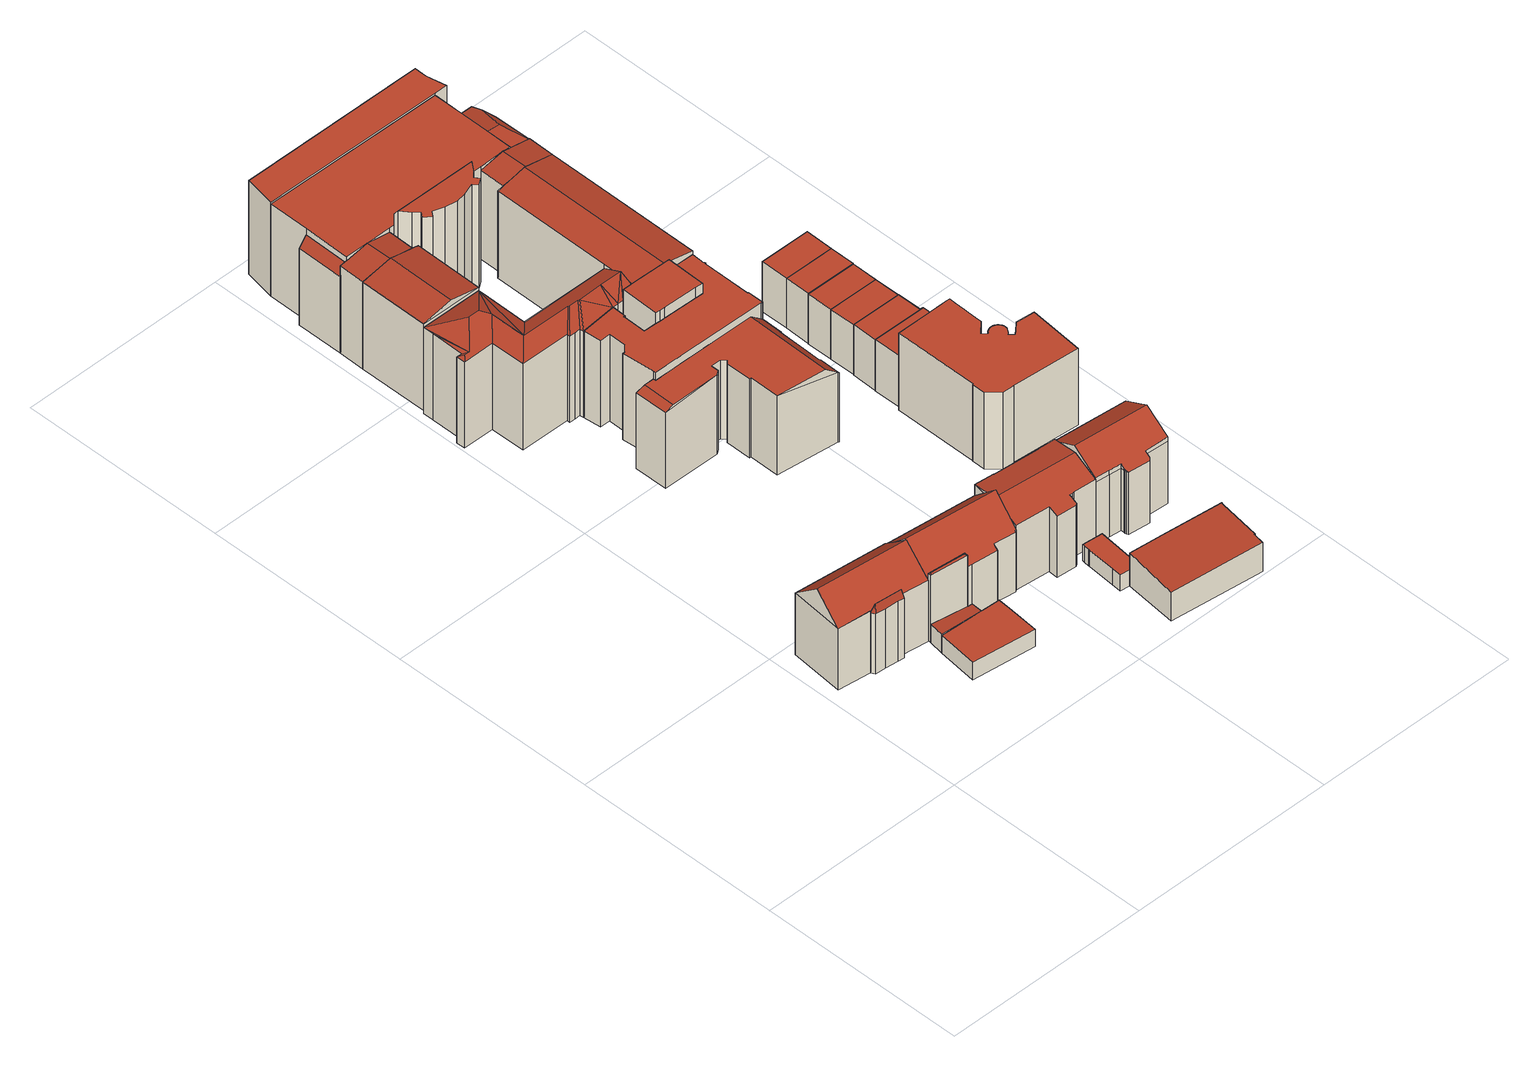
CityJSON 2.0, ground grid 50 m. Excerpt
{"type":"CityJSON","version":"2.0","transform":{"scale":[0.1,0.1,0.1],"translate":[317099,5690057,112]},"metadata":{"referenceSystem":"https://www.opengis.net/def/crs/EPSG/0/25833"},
"CityObjects":{
"building1":{"type":"Building","attributes":{"Gemeindeschluessel":14713000,"Geometrietyp2DReferenz":"3000","function":"31001_9998","roofType":"9999"},"children":["building1-1","building1-2"]},
"building1-1":{"type":"BuildingPart","attributes":{"Dachtyp_tdc":"tdcFreeFormRoof","Dachneigung":41.04,"QualitaetDacherkennung":54,"Geometrietyp2DReferenz":"3000","roofType":"5000","measuredHeight":21.7},"parents":["building1"],"geometry":[{"type":"MultiSurface","lod":"2","boundaries":[[[0,1,2,3]],[[1,4,2]],[[5,6,7]],[[5,8,9,6]],[[8,10,11,9]],[[10,12,13,11]],[[12,0,3,13]],[[8,14,5,1,0,15,16]],[[15,12,10,16]],[[5,14,8]],[[8,16,10]],[[12,15,0]],[[3,2,6,9,11,13]],[[7,4,1,5]],[[7,6,2,4]]],"semantics":{"surfaces":[{"type":"WallSurface"},{"type":"RoofSurface"},{"type":"GroundSurface"},{"type":"ClosureSurface"}],"values":[0,0,0,0,0,0,0,1,1,0,0,0,2,0,3]}}]},
"building1-2":{"type":"BuildingPart","attributes":{"Dachtyp_tdc":"tdcFreeFormRoof","Dachneigung":78.44,"QualitaetDacherkennung":19,"Geometrietyp2DReferenz":"3000","roofType":"5000","measuredHeight":17.78},"parents":["building1"],"geometry":[{"type":"MultiSurface","lod":"2","boundaries":[[[17,18,19,20]],[[18,21,22,19]],[[21,7,6,22]],[[4,23,24,2]],[[23,17,20,24]],[[7,21,25]],[[21,18,17,23,26,25]],[[23,4,26]],[[4,7,25,26]],[[20,19,22,6,2,24]],[[2,6,7,4]]],"semantics":{"surfaces":[{"type":"WallSurface"},{"type":"RoofSurface"},{"type":"GroundSurface"},{"type":"ClosureSurface"}],"values":[0,0,0,0,0,1,1,1,1,2,3]}}]},
"building2":{"type":"Building","attributes":{"Gemeindeschluessel":14713000,"Geometrietyp2DReferenz":"3000","function":"31001_9998","roofType":"9999"},"children":["building2-1","building2-2","building2-3"]},
"building2-1":{"type":"BuildingPart","attributes":{"Dachtyp_tdc":"tdcPolyFlatRoof","Dachneigung":3.3,"QualitaetDacherkennung":28,"Geometrietyp2DReferenz":"3000","roofType":"2100","measuredHeight":4.75},"parents":["building2"],"geometry":[{"type":"MultiSurface","lod":"2","boundaries":[[[27,28,29,30,31]],[[32,33,29,28,34]],[[35,36,31,30]],[[36,37,27,31]],[[36,35,33,32,38,37]],[[34,38,32]],[[28,27,37,38,34]],[[35,30,29,33]]],"semantics":{"surfaces":[{"type":"GroundSurface"},{"type":"WallSurface"},{"type":"RoofSurface"},{"type":"ClosureSurface"}],"values":[0,1,1,1,2,1,3,3]}}]},
"building2-2":{"type":"BuildingPart","attributes":{"Dachtyp_tdc":"tdcPolyFlatRoof","Dachneigung":0,"QualitaetDacherkennung":51,"Geometrietyp2DReferenz":"3000","roofType":"1000","measuredHeight":4.46},"parents":["building2"],"geometry":[{"type":"MultiSurface","lod":"2","boundaries":[[[39,34,28,40]],[[41,42,43,27,37]],[[42,44,45,43]],[[44,46,47,45]],[[46,39,40,47]],[[46,44,42,41,38,34,39]],[[40,28,27,43,45,47]],[[37,38,41]],[[27,28,34,38,37]]],"semantics":{"surfaces":[{"type":"WallSurface"},{"type":"RoofSurface"},{"type":"GroundSurface"},{"type":"ClosureSurface"}],"values":[0,0,0,0,0,1,2,0,3]}}]},
"building2-3":{"type":"BuildingPart","attributes":{"Dachtyp_tdc":"tdcFreeFormRoof","Dachneigung":22.81,"QualitaetDacherkennung":10,"Geometrietyp2DReferenz":"3000","roofType":"5000","measuredHeight":17.7},"parents":["building2"],"geometry":[{"type":"MultiSurface","lod":"2","boundaries":[[[48,49,50,29,33]],[[49,51,52,50]],[[51,53,35,30,52]],[[54,53,51]],[[55,54,51,49]],[[55,49,48]],[[54,55,48,53]],[[29,50,52,30]],[[33,35,53,48]],[[33,29,30,35]]],"semantics":{"surfaces":[{"type":"WallSurface"},{"type":"RoofSurface"},{"type":"GroundSurface"},{"type":"ClosureSurface"}],"values":[0,0,0,1,1,1,1,2,0,3]}}]},
"building3":{"type":"Building","attributes":{"Dachtyp_tdc":"tdcFreeFormRoof","Gemeindeschluessel":14713000,"Dachneigung":42.49,"QualitaetDacherkennung":50,"Geometrietyp2DReferenz":"3000","function":"31001_9998","roofType":"5000","measuredHeight":21.64},"geometry":[{"type":"MultiSurface","lod":"2","boundaries":[[[56,57,58,59]],[[57,60,61,58]],[[60,62,63,61]],[[62,64,65,63]],[[64,66,67,65]],[[66,68,69,67]],[[68,70,71,69]],[[70,72,73,71]],[[72,74,75,73]],[[74,76,77,75]],[[76,56,59,77]],[[78,56,76,79]],[[68,66,64,62,60,57,78,79,74,72,70]],[[57,56,78]],[[76,74,79]],[[59,58,61,63,65,67,69,71,73,75,77]]],"semantics":{"surfaces":[{"type":"WallSurface"},{"type":"RoofSurface"},{"type":"GroundSurface"}],"values":[0,0,0,0,0,0,0,0,0,0,0,1,1,0,0,2]}}]},
"building4":{"type":"Building","attributes":{"Dachtyp_tdc":"tdcFreeFormRoof","Gemeindeschluessel":14713000,"Dachneigung":25.26,"QualitaetDacherkennung":16,"Geometrietyp2DReferenz":"3000","function":"31001_9998","roofType":"5000","measuredHeight":25.28},"geometry":[{"type":"MultiSurface","lod":"2","boundaries":[[[80,81,82,83]],[[81,84,85,82]],[[84,86,87,85]],[[86,88,89,87]],[[88,90,91,89]],[[90,92,93,91]],[[92,94,95,93]],[[94,96,97,95]],[[96,98,99,97]],[[98,100,101,99]],[[100,102,103,101]],[[102,104,105,103]],[[104,106,107,105]],[[106,108,109,107]],[[108,110,111,109]],[[110,112,113,111]],[[112,114,115,113]],[[114,116,117,115]],[[116,118,119,117]],[[118,80,83,119]],[[120,121,118,116]],[[116,122,120]],[[114,122,116]],[[122,114,112]],[[123,122,112,110]],[[123,110,108]],[[124,121,120,122,123,108,106]],[[125,124,106,104]],[[126,127,125,104,102]],[[128,126,102,100]],[[98,96,129,128,100]],[[130,129,96,94]],[[131,92,90]],[[130,92,131]],[[92,130,94]],[[132,88,86]],[[132,90,88]],[[90,132,131]],[[132,86,84]],[[127,126,128,129,130,131,132,84,81]],[[118,81,80]],[[118,127,81]],[[118,124,127]],[[124,118,121]],[[127,124,125]],[[83,82,85,87,89,91,93,95,97,99,101,103,105,107,109,111,113,115,117,119]]],"semantics":{"surfaces":[{"type":"WallSurface"},{"type":"RoofSurface"},{"type":"GroundSurface"}],"values":[0,0,0,0,0,0,0,0,0,0,0,0,0,0,0,0,0,0,0,0,1,1,1,1,1,1,1,1,1,1,1,1,1,1,1,1,1,1,0,1,1,1,1,1,1,2]}}]},
"building5":{"type":"Building","attributes":{"Dachtyp_tdc":"tdcFreeFormRoof","Gemeindeschluessel":14713000,"Dachneigung":0.794,"QualitaetDacherkennung":49,"Geometrietyp2DReferenz":"3000","function":"31001_9998","roofType":"5000","measuredHeight":20.73},"geometry":[{"type":"MultiSurface","lod":"2","boundaries":[[[133,134,135,136]],[[134,137,138,135]],[[137,139,140,138]],[[139,141,142,140]],[[141,143,144,142]],[[143,145,146,144]],[[145,147,148,146]],[[147,149,150,148]],[[149,151,152,150]],[[151,153,154,152]],[[153,155,156,154]],[[155,157,158,156]],[[157,159,160,158]],[[159,161,162,160]],[[161,163,164,162]],[[163,165,166,164]],[[165,167,168,166]],[[167,169,170,168]],[[169,171,172,170]],[[171,173,174,172]],[[173,133,136,174]],[[139,137,134,133,173,175,176,145,143,141]],[[177,178,167,165]],[[159,157,155,153,151,149,147,176,175,171,169,178,177,163,161]],[[147,145,176]],[[165,163,177]],[[169,167,178]],[[173,171,175]],[[136,135,138,140,142,144,146,148,150,152,154,156,158,160,162,164,166,168,170,172,174]]],"semantics":{"surfaces":[{"type":"WallSurface"},{"type":"RoofSurface"},{"type":"GroundSurface"}],"values":[0,0,0,0,0,0,0,0,0,0,0,0,0,0,0,0,0,0,0,0,0,1,1,1,0,0,0,0,2]}}]},
"building6":{"type":"Building","attributes":{"Dachtyp_tdc":"tdcFreeFormRoof","Gemeindeschluessel":14713000,"Dachneigung":22.08,"QualitaetDacherkennung":21,"Geometrietyp2DReferenz":"3000","function":"31001_9998","roofType":"5000","measuredHeight":19.45},"geometry":[{"type":"MultiSurface","lod":"2","boundaries":[[[179,180,181,182]],[[180,183,184,181]],[[183,185,186,184]],[[185,187,188,186]],[[187,189,190,188]],[[189,191,192,190]],[[191,193,194,192]],[[193,195,196,194]],[[195,197,198,196]],[[197,199,200,198]],[[199,201,202,200]],[[201,203,204,202]],[[203,205,206,204]],[[205,207,208,206]],[[207,209,210,208]],[[209,211,212,210]],[[211,179,182,212]],[[201,199,197,195,193,191,189,187,213,214,207,205,203]],[[213,185,183,180,179,211,209,214]],[[187,185,213]],[[209,207,214]],[[182,181,184,186,188,190,192,194,196,198,200,202,204,206,208,210,212]]],"semantics":{"surfaces":[{"type":"WallSurface"},{"type":"RoofSurface"},{"type":"GroundSurface"}],"values":[0,0,0,0,0,0,0,0,0,0,0,0,0,0,0,0,0,1,1,0,0,2]}}]},
"building7":{"type":"Building","attributes":{"Gemeindeschluessel":14713000,"Dachneigung":90,"Dachorientierung":0,"MittlereTraufHoehe":116.61,"QualitaetDacherkennung":93,"ObjektHoehe":4.16,"BodenHoehe":112.44,"Geometrietyp2DReferenz":"3000","AbsoluteHoehe":116.61,"Dachflaeche":53.37,"function":"31001_9998","roofType":"1000","measuredHeight":4.16,"storeysAboveGround":1},"geometry":[{"type":"MultiSurface","lod":"2","boundaries":[[[215,216,217,218]],[[216,219,220,217]],[[219,221,222,220]],[[221,223,224,222]],[[223,225,226,224]],[[225,227,228,226]],[[227,229,230,228]],[[229,231,232,230]],[[231,233,234,232]],[[233,215,218,234]],[[233,231,229,227,225,223,221,219,216,215]],[[218,217,220,222,224,226,228,230,232,234]]],"semantics":{"surfaces":[{"type":"WallSurface"},{"type":"RoofSurface"},{"type":"GroundSurface"}],"values":[0,0,0,0,0,0,0,0,0,0,1,2]}}]},
"building8":{"type":"Building","attributes":{"Dachtyp_tdc":"tdcPolyFlatRoof","Gemeindeschluessel":14713000,"Dachneigung":0,"QualitaetDacherkennung":12,"Geometrietyp2DReferenz":"3000","function":"31001_9998","roofType":"1000","measuredHeight":22.46},"geometry":[{"type":"MultiSurface","lod":"2","boundaries":[[[235,236,237,170]],[[236,238,239,237]],[[238,240,241,239]],[[240,242,243,241]],[[242,244,245,243]],[[244,246,95,245]],[[246,247,93,95]],[[247,248,249,93]],[[248,250,251,249]],[[250,252,253,251]],[[252,254,255,253]],[[254,256,257,255]],[[256,258,259,257]],[[258,260,261,259]],[[260,262,263,261]],[[260,258,256,254,252,250,248,247,246,244,242,240,238,236,235,264,265,266,267,268,269,270,271,272,273,274,262]],[[263,275,276,277,278,279,280,281,282,136,174,172,170,237,239,241,243,245,95,93,249,251,253,255,257,259,261]],[[262,274,275,263]],[[274,273,276,275]],[[273,272,277,276]],[[272,271,278,277]],[[271,270,279,278]],[[270,269,280,279]],[[269,268,281,280]],[[268,267,282,281]],[[267,266,136,282]],[[266,265,174,136]],[[265,264,172,174]],[[264,235,170,172]]],"semantics":{"surfaces":[{"type":"WallSurface"},{"type":"RoofSurface"},{"type":"GroundSurface"}],"values":[0,0,0,0,0,0,0,0,0,0,0,0,0,0,0,1,2,0,0,0,0,0,0,0,0,0,0,0,0]}}]},
"building9":{"type":"Building","attributes":{"name":"Leipziger Stadtbibliothek","Gemeindeschluessel":14713000,"Geometrietyp2DReferenz":"3000","function":"31001_9998","roofType":"9999"},"children":["building9-1","building9-2","building9-3","building9-4","building9-5","building9-6","building9-7","building9-8","building9-9"]},
"building9-1":{"type":"BuildingPart","attributes":{"Dachtyp_tdc":"tdcGableRoof","Dachneigung":11.04,"QualitaetDacherkennung":72,"Geometrietyp2DReferenz":"3000","roofType":"3100","measuredHeight":24.23},"parents":["building9"],"geometry":[{"type":"MultiSurface","lod":"2","boundaries":[[[283,284,285,286]],[[287,288,289,290]],[[288,291,292,289]],[[291,293,294,292]],[[293,295,296,294]],[[295,297,298,296]],[[297,283,286,298]],[[293,291,288,287,299,300]],[[300,301,302,284,283,297,295,293]],[[286,285,303,290,289,292,294,296,298]],[[304,301,300]],[[303,285,284,302,305]],[[305,302,301,304]],[[299,304,300]],[[303,305,287,290]],[[287,305,304,299]]],"semantics":{"surfaces":[{"type":"WallSurface"},{"type":"RoofSurface"},{"type":"GroundSurface"},{"type":"ClosureSurface"}],"values":[0,0,0,0,0,0,0,1,1,2,0,3,3,0,3,3]}}]},
"building9-2":{"type":"BuildingPart","attributes":{"Dachtyp_tdc":"tdcGableRoof","Dachneigung":11.83,"QualitaetDacherkennung":68,"Geometrietyp2DReferenz":"3000","roofType":"3100","measuredHeight":24.14},"parents":["building9"],"geometry":[{"type":"MultiSurface","lod":"2","boundaries":[[[306,307,308,309]],[[307,310,311,308]],[[312,313,314,315]],[[313,306,309,314]],[[313,316,317,318,319,320,306]],[[321,320,319,322,323,324]],[[307,321,324,310]],[[306,320,321,307]],[[312,316,313]],[[309,308,311,315,314]],[[315,311,310,312]],[[319,318,325,322]],[[310,324,323,317,316,312]],[[325,318,317,323,322]]],"semantics":{"surfaces":[{"type":"WallSurface"},{"type":"RoofSurface"},{"type":"GroundSurface"},{"type":"ClosureSurface"}],"values":[0,0,0,0,1,1,0,0,0,2,3,0,3,3]}}]},
"building9-3":{"type":"BuildingPart","attributes":{"Dachtyp_tdc":"tdcPolyFlatRoof","Dachneigung":0,"QualitaetDacherkennung":50,"Geometrietyp2DReferenz":"3000","roofType":"1000","measuredHeight":24.47},"parents":["building9"],"geometry":[{"type":"MultiSurface","lod":"2","boundaries":[[[326,327,328,329,330]],[[327,331,332,328]],[[331,333,334,332]],[[333,335,336,334]],[[335,337,338,336]],[[337,339,338]],[[335,333,331,327,326,337]],[[329,328,332,334,336,338]],[[330,339,337,326]],[[330,329,338,339]]],"semantics":{"surfaces":[{"type":"WallSurface"},{"type":"RoofSurface"},{"type":"GroundSurface"},{"type":"ClosureSurface"}],"values":[0,0,0,0,0,0,1,2,0,3]}}]},
"building9-4":{"type":"BuildingPart","attributes":{"Dachtyp_tdc":"tdcPolyFlatRoof","Dachneigung":0,"QualitaetDacherkennung":50,"Geometrietyp2DReferenz":"3000","roofType":"1000","measuredHeight":26.92},"parents":["building9"],"geometry":[{"type":"MultiSurface","lod":"2","boundaries":[[[340,341,342,343,344,345,346,347,348,349,350,351,352,353,354,340,355]],[[356,357,358,359,360,361,362,363,364,365,366,367,368,369,370,371,370]],[[354,353,357,356,372]],[[353,352,358,357]],[[352,351,359,358]],[[351,350,360,359]],[[350,349,361,360]],[[349,348,362,361]],[[348,347,363,362]],[[347,346,364,363]],[[346,345,365,364]],[[345,344,366,365]],[[344,343,367,366]],[[343,342,368,367]],[[342,341,369,368]],[[341,340,370,369]],[[340,355,371,370]],[[355,373,371]],[[372,374,340,354]],[[370,371,373,374]],[[374,373,355,340]],[[370,374,372,356]]],"semantics":{"surfaces":[{"type":"RoofSurface"},{"type":"GroundSurface"},{"type":"WallSurface"},{"type":"ClosureSurface"}],"values":[0,1,2,2,2,2,2,2,2,2,2,2,2,2,2,2,2,2,2,3,3,3]}}]},
"building9-5":{"type":"BuildingPart","attributes":{"Dachtyp_tdc":"tdcPolyFlatRoof","Dachneigung":0,"QualitaetDacherkennung":10,"Geometrietyp2DReferenz":"3000","roofType":"1000","measuredHeight":24.05},"parents":["building9"],"geometry":[{"type":"MultiSurface","lod":"2","boundaries":[[[375,330,329,376,377]],[[339,378,379,380,338]],[[381,372,356,382,383]],[[373,384,385,386,371]],[[384,373,374,372,381,387,388,389,378,339,330,375,390,391,392]],[[393,376,329,338,380,394,382,356,370,371,386]],[[377,395,396,397,390,375]],[[377,376,393,395]],[[338,329,330,339]],[[398,399,379,378,389,400,401]],[[398,379,399]],[[394,380,379,398]],[[383,387,381]],[[388,400,389]],[[382,394,398,401,383]],[[383,401,400,388,387]],[[371,370,374,373]],[[370,356,372,374]],[[397,391,390]],[[392,385,384]],[[393,386,385,396,395]],[[396,385,392,391,397]]],"semantics":{"surfaces":[{"type":"WallSurface"},{"type":"RoofSurface"},{"type":"GroundSurface"},{"type":"ClosureSurface"}],"values":[0,0,0,0,1,2,0,3,3,0,3,3,0,0,3,3,3,3,0,0,3,3]}}]},
"building9-6":{"type":"BuildingPart","attributes":{"Dachtyp_tdc":"tdcFreeFormRoof","Dachneigung":11.37,"QualitaetDacherkennung":23,"Geometrietyp2DReferenz":"3000","roofType":"5000","measuredHeight":23.8},"parents":["building9"],"geometry":[{"type":"MultiSurface","lod":"2","boundaries":[[[402,403,404]],[[380,405,406,407,394]],[[379,403,405,380]],[[403,402,406,405]],[[402,408,407,406]],[[408,402,404,409]],[[409,404,403,379,399]],[[408,409,399,398]],[[398,399,379]],[[394,407,408,398]],[[398,379,380,394]]],"semantics":{"surfaces":[{"type":"WallSurface"},{"type":"GroundSurface"},{"type":"RoofSurface"},{"type":"ClosureSurface"}],"values":[0,1,0,0,0,2,2,2,3,3,3]}}]},
"building9-7":{"type":"BuildingPart","attributes":{"Dachtyp_tdc":"tdcPolyFlatRoof","Dachneigung":54.45,"QualitaetDacherkennung":60,"Geometrietyp2DReferenz":"3000","roofType":"2100","measuredHeight":22.5},"parents":["building9"],"geometry":[{"type":"MultiSurface","lod":"2","boundaries":[[[410,377,376,411]],[[412,410,411,413]],[[412,395,377,410]],[[411,376,393,413]],[[395,393,376,377]],[[393,395,412,413]]],"semantics":{"surfaces":[{"type":"WallSurface"},{"type":"RoofSurface"},{"type":"GroundSurface"},{"type":"ClosureSurface"}],"values":[0,0,1,2,3,3]}}]},
"building9-8":{"type":"BuildingPart","attributes":{"Dachtyp_tdc":"tdcGableRoof","Dachneigung":11.23,"QualitaetDacherkennung":81,"Geometrietyp2DReferenz":"3000","roofType":"3100","measuredHeight":24.22},"parents":["building9"],"geometry":[{"type":"MultiSurface","lod":"2","boundaries":[[[414,287,290,407,408]],[[415,383,382,285,284]],[[287,414,400,388,416,417]],[[383,415,301,304,299,417,416,387]],[[407,290,303,285,382,394]],[[284,302,415]],[[285,303,305,302,284]],[[303,290,287,305]],[[414,408,398,401]],[[401,398,394,382,383]],[[408,407,394,398]],[[417,299,287]],[[301,415,302]],[[304,301,302,305]],[[299,304,305,287]],[[401,400,414]],[[387,416,388]],[[383,387,388,400,401]]],"semantics":{"surfaces":[{"type":"WallSurface"},{"type":"RoofSurface"},{"type":"GroundSurface"},{"type":"ClosureSurface"}],"values":[0,0,1,1,2,0,3,3,0,3,3,0,0,3,3,0,0,3]}}]},
"building9-9":{"type":"BuildingPart","attributes":{"Dachtyp_tdc":"tdcGableRoof","Dachneigung":10.92,"QualitaetDacherkennung":81,"Geometrietyp2DReferenz":"3000","roofType":"3100","measuredHeight":24.1},"parents":["building9"],"geometry":[{"type":"MultiSurface","lod":"2","boundaries":[[[385,418,316,312,315,386]],[[419,420,412,413,311,310,324]],[[418,385,392,421,325,318]],[[420,419,322,325,421,391,397]],[[386,315,311,413,393]],[[419,324,323]],[[317,316,418]],[[310,311,315,312]],[[310,312,316,317,323,324]],[[395,412,420,396]],[[386,393,395,396,385]],[[395,393,413,412]],[[418,318,317]],[[323,322,419]],[[317,318,325,322,323]],[[421,392,391]],[[397,396,420]],[[391,392,385,396,397]]],"semantics":{"surfaces":[{"type":"WallSurface"},{"type":"RoofSurface"},{"type":"GroundSurface"},{"type":"ClosureSurface"}],"values":[0,0,1,1,2,0,0,3,3,0,3,3,0,0,3,0,0,3]}}]},
"building10":{"type":"Building","attributes":{"Dachtyp_tdc":"tdcPolyFlatRoof","Gemeindeschluessel":14713000,"Dachneigung":4.67,"QualitaetDacherkennung":72,"Geometrietyp2DReferenz":"3000","function":"31001_9998","roofType":"2100","measuredHeight":8.52},"geometry":[{"type":"MultiSurface","lod":"2","boundaries":[[[422,423,424,425]],[[423,426,427,424]],[[426,428,429,427]],[[428,430,431,429]],[[430,432,433,431]],[[432,434,435,433]],[[434,436,437,435]],[[436,422,425,437]],[[436,434,432,430,428,426,423,422]],[[425,424,427,429,431,433,435,437]]],"semantics":{"surfaces":[{"type":"WallSurface"},{"type":"RoofSurface"},{"type":"GroundSurface"}],"values":[0,0,0,0,0,0,0,0,1,2]}}]},
"building11":{"type":"Building","attributes":{"Dachtyp_tdc":"tdcPolyFlatRoof","Gemeindeschluessel":14713000,"Dachneigung":0,"QualitaetDacherkennung":28,"Geometrietyp2DReferenz":"3000","function":"31001_9998","roofType":"1000","measuredHeight":24.96},"geometry":[{"type":"MultiSurface","lod":"2","boundaries":[[[438,439,440,441]],[[439,442,443,440]],[[442,444,445,443]],[[444,446,447,445]],[[446,448,449,447]],[[448,450,451,449]],[[450,452,453,451]],[[452,438,441,453]],[[452,450,448,446,444,442,439,438]],[[441,440,443,445,447,449,451,453]]],"semantics":{"surfaces":[{"type":"WallSurface"},{"type":"RoofSurface"},{"type":"GroundSurface"}],"values":[0,0,0,0,0,0,0,0,1,2]}}]},
"building12":{"type":"Building","attributes":{"name":"Leipziger Stadtbibliothek","Gemeindeschluessel":14713000,"Dachneigung":77.74,"Dachorientierung":0,"MittlereTraufHoehe":119.36,"QualitaetDacherkennung":100,"ObjektHoehe":7,"BodenHoehe":112.74,"Geometrietyp2DReferenz":"3000","AbsoluteHoehe":119.74,"Dachflaeche":30.28,"function":"31001_9998","roofType":"2100","measuredHeight":7,"storeysAboveGround":2},"children":["building12-1"],"geometry":[{"type":"MultiSurface","lod":"2","boundaries":[[[454,455,456,457]],[[455,458,459,456]],[[458,460,461,459]],[[460,458,455,454,462]],[[457,456,459,461,463]],[[457,463,462,454]],[[460,462,463,461]]],"semantics":{"surfaces":[{"type":"WallSurface"},{"type":"RoofSurface"},{"type":"GroundSurface"},{"type":"ClosureSurface"}],"values":[0,0,0,1,2,0,3]}}]},
"building12-1":{"type":"BuildingPart","attributes":{"Dachneigung":90,"Dachorientierung":0,"MittlereTraufHoehe":119.74,"QualitaetDacherkennung":86,"BodenHoehe":112.74,"ObjektTeilHoehe":7,"Geometrietyp2DReferenz":"3000","AbsoluteHoehe":119.74,"Dachflaeche":11.31,"roofType":"1000","measuredHeight":7,"storeysAboveGround":2},"parents":["building12"],"geometry":[{"type":"MultiSurface","lod":"2","boundaries":[[[464,462,463,465]],[[460,466,467,461]],[[466,464,465,467]],[[466,460,462,464]],[[465,463,461,467]],[[462,460,461,463]]],"semantics":{"surfaces":[{"type":"WallSurface"},{"type":"RoofSurface"},{"type":"GroundSurface"},{"type":"ClosureSurface"}],"values":[0,0,0,1,2,3]}}]},
"building13":{"type":"Building","attributes":{"Dachtyp_tdc":"tdcFreeFormRoof","Gemeindeschluessel":14713000,"Dachneigung":30.48,"QualitaetDacherkennung":53,"Geometrietyp2DReferenz":"3000","function":"31001_9998","roofType":"5000","measuredHeight":21.16},"geometry":[{"type":"MultiSurface","lod":"2","boundaries":[[[468,469,188,470]],[[469,471,186,188]],[[471,472,473,186]],[[472,474,475,473]],[[474,476,477,475]],[[476,478,479,477]],[[478,480,481,479]],[[480,482,483,481]],[[482,484,485,483]],[[484,486,487,485]],[[486,488,489,487]],[[488,490,491,489]],[[490,468,470,491]],[[482,480,492,493,494,495,496,497,498,499,500,501,502]],[[495,503,504,496]],[[469,497,496,504,471]],[[471,504,503,472]],[[472,503,495,494,474]],[[482,502,484]],[[484,502,501,486]],[[486,501,500,488]],[[488,500,499,490]],[[490,499,498,468]],[[468,498,497,469]],[[476,493,492,478]],[[474,494,493,476]],[[478,492,480]],[[470,188,186,473,475,477,479,481,483,485,487,489,491]]],"semantics":{"surfaces":[{"type":"WallSurface"},{"type":"RoofSurface"},{"type":"GroundSurface"}],"values":[0,0,0,0,0,0,0,0,0,0,0,0,0,1,1,0,0,0,0,0,0,0,0,0,0,0,0,2]}}]},
"building14":{"type":"Building","attributes":{"Dachtyp_tdc":"tdcPolyFlatRoof","Gemeindeschluessel":14713000,"Dachneigung":0,"QualitaetDacherkennung":52,"Geometrietyp2DReferenz":"3000","function":"31001_9998","roofType":"1000","measuredHeight":19.99},"geometry":[{"type":"MultiSurface","lod":"2","boundaries":[[[505,506,507,508]],[[506,509,510,507]],[[509,511,512,510]],[[511,513,514,512]],[[513,515,516,514]],[[515,517,518,516]],[[517,519,520,518]],[[519,521,522,520]],[[521,523,524,522]],[[523,525,526,524]],[[525,527,528,526]],[[527,529,530,528]],[[529,531,532,530]],[[531,533,534,532]],[[533,535,536,534]],[[535,537,538,536]],[[537,539,540,538]],[[539,541,542,540]],[[541,543,544,542]],[[543,545,546,544]],[[545,547,548,546]],[[547,549,550,548]],[[549,551,552,550]],[[551,553,554,552]],[[553,555,556,554]],[[555,557,558,556]],[[557,559,560,558]],[[559,561,562,560]],[[561,563,564,562]],[[563,565,566,564]],[[565,567,568,566]],[[567,569,570,568]],[[569,571,572,570]],[[571,573,574,572]],[[573,575,576,574]],[[575,577,578,576]],[[577,579,580,578]],[[579,581,582,580]],[[581,583,584,582]],[[583,585,586,584]],[[585,587,588,586]],[[587,589,590,588]],[[589,591,592,590]],[[591,593,594,592]],[[593,595,596,594]],[[595,597,598,596]],[[597,599,600,598]],[[599,601,602,600]],[[599,597,595,593,591,589,587,585,583,581,579,577,575,573,571,569,567,565,563,561,559,557,555,553,551,549,547,545,543,541,539,537,535,533,531,529,527,525,523,521,519,517,515,513,511,509,506,505,603,604,605,606,607,608,609,610,611,612,613,614,615,616,617,618,601]],[[602,619,620,621,622,623,624,625,626,627,628,629,630,631,632,633,634,508,507,510,512,514,516,518,520,522,524,526,528,530,532,534,536,538,540,542,544,546,548,550,552,554,556,558,560,562,564,566,568,570,572,574,576,578,580,582,584,586,588,590,592,594,596,598,600]],[[601,618,619,602]],[[618,617,620,619]],[[617,616,621,620]],[[616,615,622,621]],[[615,614,623,622]],[[614,613,624,623]],[[613,612,625,624]],[[612,611,626,625]],[[611,610,627,626]],[[610,609,628,627]],[[609,608,629,628]],[[608,607,630,629]],[[607,606,631,630]],[[606,605,632,631]],[[605,604,633,632]],[[604,603,634,633]],[[603,505,508,634]]],"semantics":{"surfaces":[{"type":"WallSurface"},{"type":"RoofSurface"},{"type":"GroundSurface"}],"values":[0,0,0,0,0,0,0,0,0,0,0,0,0,0,0,0,0,0,0,0,0,0,0,0,0,0,0,0,0,0,0,0,0,0,0,0,0,0,0,0,0,0,0,0,0,0,0,0,1,2,0,0,0,0,0,0,0,0,0,0,0,0,0,0,0,0,0]}}]},
"building15":{"type":"Building","attributes":{"Dachtyp_tdc":"tdcPolyFlatRoof","Gemeindeschluessel":14713000,"Dachneigung":0,"QualitaetDacherkennung":68,"Geometrietyp2DReferenz":"3000","function":"31001_9998","roofType":"1000","measuredHeight":13.38},"geometry":[{"type":"MultiSurface","lod":"2","boundaries":[[[635,636,637,638]],[[636,639,640,637]],[[639,641,642,640]],[[641,643,644,642]],[[643,645,646,644]],[[645,647,648,646]],[[647,649,650,648]],[[649,635,638,650]],[[649,647,645,643,641,639,636,635]],[[638,637,640,642,644,646,648,650]]],"semantics":{"surfaces":[{"type":"WallSurface"},{"type":"RoofSurface"},{"type":"GroundSurface"}],"values":[0,0,0,0,0,0,0,0,1,2]}}]},
"building16":{"type":"Building","attributes":{"Dachtyp_tdc":"tdcPolyFlatRoof","Gemeindeschluessel":14713000,"Dachneigung":0,"QualitaetDacherkennung":50,"Geometrietyp2DReferenz":"3000","function":"31001_9998","roofType":"1000","measuredHeight":13.19},"geometry":[{"type":"MultiSurface","lod":"2","boundaries":[[[651,652,653,654]],[[652,655,656,653]],[[655,657,658,656]],[[657,659,660,658]],[[659,661,662,660]],[[661,651,654,662]],[[661,659,657,655,652,651]],[[654,653,656,658,660,662]]],"semantics":{"surfaces":[{"type":"WallSurface"},{"type":"RoofSurface"},{"type":"GroundSurface"}],"values":[0,0,0,0,0,0,1,2]}}]},
"building17":{"type":"Building","attributes":{"Dachtyp_tdc":"tdcPolyFlatRoof","Gemeindeschluessel":14713000,"Dachneigung":0,"QualitaetDacherkennung":50,"Geometrietyp2DReferenz":"3000","function":"31001_9998","roofType":"1000","measuredHeight":13.05},"geometry":[{"type":"MultiSurface","lod":"2","boundaries":[[[663,664,665,666]],[[664,667,668,665]],[[667,669,670,668]],[[669,663,666,670]],[[669,667,664,663]],[[666,665,668,670]]],"semantics":{"surfaces":[{"type":"WallSurface"},{"type":"RoofSurface"},{"type":"GroundSurface"}],"values":[0,0,0,0,1,2]}}]},
"building18":{"type":"Building","attributes":{"Dachtyp_tdc":"tdcPolyFlatRoof","Gemeindeschluessel":14713000,"Dachneigung":0,"QualitaetDacherkennung":50,"Geometrietyp2DReferenz":"3000","function":"31001_9998","roofType":"1000","measuredHeight":12.98},"geometry":[{"type":"MultiSurface","lod":"2","boundaries":[[[671,663,666,672]],[[663,669,670,666]],[[669,673,674,670]],[[673,671,672,674]],[[673,669,663,671]],[[672,666,670,674]]],"semantics":{"surfaces":[{"type":"WallSurface"},{"type":"RoofSurface"},{"type":"GroundSurface"}],"values":[0,0,0,0,1,2]}}]},
"building19":{"type":"Building","attributes":{"Dachtyp_tdc":"tdcPolyFlatRoof","Gemeindeschluessel":14713000,"Dachneigung":0,"QualitaetDacherkennung":53,"Geometrietyp2DReferenz":"3000","function":"31001_9998","roofType":"1000","measuredHeight":12.94},"geometry":[{"type":"MultiSurface","lod":"2","boundaries":[[[675,676,677,678]],[[676,679,680,677]],[[679,681,682,680]],[[681,675,678,682]],[[681,679,676,675]],[[678,677,680,682]]],"semantics":{"surfaces":[{"type":"WallSurface"},{"type":"RoofSurface"},{"type":"GroundSurface"}],"values":[0,0,0,0,1,2]}}]},
"building20":{"type":"Building","attributes":{"Dachtyp_tdc":"tdcPolyFlatRoof","Gemeindeschluessel":14713000,"Dachneigung":0,"QualitaetDacherkennung":48,"Geometrietyp2DReferenz":"3000","function":"31001_9998","roofType":"1000","measuredHeight":12.93},"geometry":[{"type":"MultiSurface","lod":"2","boundaries":[[[683,675,678,684]],[[675,681,682,678]],[[681,685,686,682]],[[685,683,684,686]],[[685,681,675,683]],[[684,678,682,686]]],"semantics":{"surfaces":[{"type":"WallSurface"},{"type":"RoofSurface"},{"type":"GroundSurface"}],"values":[0,0,0,0,1,2]}}]}
},
"vertices":[
[250,321,161],[186,329,161],[186,329,1],[250,321,1],[186,329,157],[110,337,161],[110,337,1],[110,337,157],[32,346,161],[32,346,1],[45,475,161],[45,475,1],[265,452,161],[265,452,1],[110,337,162],[257,387,218],[39,410,218],
[169,322,158],[140,325,156],[140,325,1],[169,322,1],[115,328,157],[115,328,1],[185,320,157],[185,320,1],[118,332,178],[181,325,179],
[349,273,4],[244,278,4],[249,313,4],[339,303,4],[351,302,4],[244,278,52],[249,313,52],[244,278,49],[339,303,46],[351,302,46],[349,273,46],[295,276,49],
[232,182,49],[232,182,4],[349,273,49],[392,271,49],[392,271,4],[390,241,49],[390,241,4],[383,164,49],[383,164,4],
[249,313,179],[250,321,179],[250,321,4],[340,312,179],[340,312,4],[339,303,179],[335,308,181],[253,317,181],
[484,429,158],[470,302,161],[470,302,3],[484,429,3],[467,303,161],[467,303,3],[466,300,158],[466,300,3],[413,306,158],[413,306,3],[412,295,149],[412,295,3],[351,302,149],[351,302,3],[339,303,149],[339,303,3],[340,312,158],[340,312,3],[250,321,157],[250,321,3],[265,452,158],[265,452,3],[477,365,219],[257,389,219],
[168,1429,227],[167,1330,227],[167,1330,3],[168,1429,3],[382,1329,227],[382,1329,3],[381,1240,227],[381,1240,3],[344,1240,227],[344,1240,3],[330,1240,227],[330,1240,3],[316,1239,227],[316,1239,3],[229,1231,227],[229,1231,3],[227,1240,227],[227,1240,3],[214,1240,227],[214,1240,3],[200,1240,227],[200,1240,3],[200,1247,227],[200,1247,3],[82,1248,227],[82,1248,3],[81,1331,227],[81,1331,3],[6,1331,227],[6,1331,3],[6,1352,227],[6,1352,3],[19,1352,227],[19,1352,3],[20,1430,227],[20,1430,3],[20,1456,227],[20,1456,3],[168,1455,227],[168,1455,3],[81,1393,256],[106,1393,256],[29,1341,232],[17,1341,232],[124,1375,247],[124,1290,247],[242,1288,246],[125,1289,246],[245,1285,248],[266,1285,248],[269,1282,249],[328,1285,248],[382,1285,248],
[528,1047,184],[527,996,184],[527,996,3],[528,1047,3],[525,996,186],[525,996,3],[524,889,184],[524,889,3],[527,889,182],[527,889,3],[526,837,182],[526,837,3],[524,838,184],[524,838,3],[376,855,209],[376,855,3],[376,926,209],[376,926,3],[372,926,209],[372,926,3],[372,987,209],[372,987,3],[379,993,209],[379,993,3],[370,1003,209],[370,1003,3],[347,1004,208],[347,1004,3],[347,986,208],[347,986,3],[337,978,208],[337,978,3],[198,979,200],[198,979,3],[198,1059,200],[198,1059,3],[244,1058,207],[244,1058,3],[244,1052,207],[244,1052,3],[525,1047,186],[525,1047,3],[497,1048,211],[493,841,211],[219,979,207],[220,1058,207],
[530,423,187],[640,413,187],[640,413,4],[530,423,4],[640,414,187],[640,414,4],[682,411,187],[682,411,4],[668,285,173],[668,285,4],[615,290,173],[615,290,4],[610,290,172],[610,290,4],[603,291,172],[603,291,4],[603,287,171],[603,287,4],[602,278,167],[602,278,4],[602,271,164],[602,271,4],[598,268,163],[598,268,4],[550,272,163],[550,272,4],[551,294,172],[551,294,4],[470,302,172],[470,302,4],[484,429,187],[484,429,4],[531,424,187],[531,424,4],[675,348,198],[477,367,198],
[608,159,46],[610,181,46],[610,181,4],[608,159,4],[616,249,46],[616,249,4],[616,252,46],[616,252,4],[617,264,46],[617,264,4],[618,266,46],[618,266,4],[618,271,46],[618,271,4],[666,266,46],[666,266,4],[654,154,46],[654,154,4],[631,156,46],[631,156,4],
[244,1058,228],[237,1134,228],[237,1134,3],[242,1134,228],[242,1134,3],[256,1148,228],[256,1148,3],[257,1189,228],[257,1189,3],[232,1189,228],[232,1189,3],[229,1231,228],[316,1239,228],[315,1206,228],[315,1206,3],[312,1206,228],[312,1206,3],[311,1150,228],[311,1150,3],[341,1149,228],[341,1149,3],[352,1148,228],[352,1148,3],[365,1148,228],[365,1148,3],[446,1146,228],[446,1146,3],[464,1145,228],[464,1145,3],[244,1052,228],[525,1047,228],[528,1047,228],[528,1085,228],[526,1085,228],[527,1202,228],[529,1202,228],[529,1205,228],[527,1205,228],[528,1236,228],[466,1238,228],[466,1238,3],[528,1236,3],[527,1205,3],[529,1205,3],[529,1202,3],[527,1202,3],[526,1085,3],[528,1085,3],
[384,1619,237],[399,1619,240],[399,1619,10],[384,1619,10],[530,1618,238],[528,1236,238],[528,1236,10],[530,1618,10],[466,1238,250],[466,1238,10],[454,1238,252],[454,1238,10],[381,1240,237],[381,1240,10],[382,1329,237],[382,1329,10],[458,1619,252],[457,1619,252],[421,1619,245],[400,1619,241],[457,1619,10],[457,1619,251],[457,1619,239],
[168,1455,235],[20,1456,235],[20,1456,10],[168,1455,10],[21,1621,235],[21,1621,10],[153,1620,235],[170,1620,235],[170,1620,10],[153,1620,10],[153,1620,239],[150,1620,239],[121,1620,245],[95,1620,251],[94,1455,251],[20,1456,236],[56,1621,243],[22,1621,237],[21,1621,236],[94,1620,251],
[41,1891,254],[55,1964,254],[55,1964,10],[41,1891,10],[41,1891,250],[503,1962,254],[503,1962,10],[503,1933,254],[503,1933,10],[512,1885,254],[512,1885,10],[480,1885,254],[480,1885,10],[480,1885,250],
[177,1682,279],[193,1660,279],[205,1648,279],[197,1637,279],[214,1625,279],[222,1636,279],[249,1626,279],[278,1622,279],[300,1625,279],[330,1636,279],[339,1624,279],[354,1636,279],[346,1647,279],[357,1657,279],[375,1681,279],[166,1682,279],[375,1681,10],[357,1657,10],[346,1647,10],[354,1636,10],[339,1624,10],[330,1636,10],[300,1625,10],[278,1622,10],[249,1626,10],[222,1636,10],[214,1625,10],[197,1637,10],[205,1648,10],[193,1660,10],[177,1682,10],[166,1682,10],[375,1681,250],[166,1682,250],[177,1682,250],
[40,1794,250],[40,1794,10],[40,1794,235],[480,1829,250],[480,1829,230],[480,1829,10],[399,1681,250],[399,1681,10],[399,1681,241],[154,1682,250],[154,1682,240],[154,1682,10],[450,1681,250],[468,1680,250],[478,1680,250],[39,1683,250],[92,1682,250],[97,1682,250],[39,1683,10],[478,1680,10],[39,1683,234],[39,1683,237],[39,1683,240],[478,1680,236],[478,1743,248],[478,1680,248],[478,1680,239],
[532,1772,233],[522,1828,230],[526,1803,235],[522,1828,10],[532,1772,10],[531,1680,10],[531,1680,236],[510,1742,248],
[22,1795,209],[22,1795,10],[22,1683,209],[22,1683,10],
[531,1680,238],[399,1619,241],[459,1681,252],[459,1619,252],
[153,1620,240],[21,1621,237],[22,1683,237],[94,1682,251],
[845,31,82],[843,31,82],[843,31,5],[845,31,5],[840,5,80],[840,5,5],[617,30,80],[617,30,5],[631,156,91],[631,156,5],[710,148,91],[710,148,5],[855,132,91],[855,132,5],[854,127,90],[854,127,5],
[466,1238,255],[464,1145,255],[464,1145,6],[466,1238,6],[446,1146,255],[446,1146,6],[365,1148,255],[365,1148,6],[352,1148,255],[352,1148,6],[341,1149,255],[341,1149,6],[344,1240,255],[344,1240,6],[381,1240,255],[381,1240,6],
[487,1119,77],[522,1117,70],[522,1117,7],[487,1119,7],[524,1035,70],[524,1035,7],[488,1034,77],[488,1034,7],[488,1062,77],[488,1062,7],
[448,1062,77],[448,1062,7],[447,1034,77],[447,1034,7],
[701,282,166],[668,285,166],[701,282,4],[682,411,166],[859,395,166],[859,395,4],[847,269,166],[847,269,4],[789,273,166],[789,273,4],[788,259,166],[788,259,4],[784,255,166],[784,255,4],[732,260,166],[732,260,4],[730,264,166],[730,264,4],[730,267,166],[730,267,4],[730,270,166],[730,270,4],[730,279,166],[730,279,4],[788,259,169],[789,273,177],[847,269,178],[853,332,216],[675,349,216],[668,285,177],[701,282,177],[730,279,177],[730,270,172],[730,267,171],[730,264,169],[859,395,181],[682,411,182],
[793,702,203],[794,703,203],[794,703,3],[793,702,3],[795,704,203],[795,704,3],[797,705,203],[797,705,3],[798,705,203],[798,705,3],[799,706,203],[799,706,3],[800,707,203],[800,707,3],[801,707,203],[801,707,3],[803,707,203],[803,707,3],[804,708,203],[804,708,3],[805,708,203],[805,708,3],[807,708,203],[807,708,3],[808,708,203],[808,708,3],[809,708,203],[809,708,3],[811,708,203],[811,708,3],[812,708,203],[812,708,3],[813,707,203],[813,707,3],[815,707,203],[815,707,3],[816,706,203],[816,706,3],[817,706,203],[817,706,3],[818,705,203],[818,705,3],[820,704,203],[820,704,3],[821,703,203],[821,703,3],[822,702,203],[822,702,3],[822,701,203],[822,701,3],[823,700,203],[823,700,3],[824,699,203],[824,699,3],[825,698,203],[825,698,3],[825,697,203],[825,697,3],[826,696,203],[826,696,3],[826,694,203],[826,694,3],[827,693,203],[827,693,3],[827,692,203],[827,692,3],[827,690,203],[827,690,3],[827,689,203],[827,689,3],[827,688,203],[827,688,3],[827,686,203],[827,686,3],[827,685,203],[827,685,3],[819,673,203],[819,673,3],[816,670,203],[816,670,3],[825,660,203],[825,660,3],[846,679,203],[846,679,3],[851,683,203],[851,683,3],[895,679,203],[895,679,3],[882,547,203],[882,547,3],[720,560,203],[720,560,3],[720,559,203],[720,559,3],[694,561,203],[694,561,3],[668,587,203],[668,587,3],[793,701,203],[789,698,203],[780,709,203],[805,732,203],[805,748,203],[805,767,203],[806,779,203],[806,802,203],[807,820,203],[794,820,203],[751,820,203],[686,820,203],[676,820,203],[670,820,203],[669,618,203],[668,618,203],[668,618,3],[669,618,3],[670,820,3],[676,820,3],[686,820,3],[751,820,3],[794,820,3],[807,820,3],[806,802,3],[806,779,3],[805,767,3],[805,748,3],[805,732,3],[780,709,3],[789,698,3],[793,701,3],
[802,886,140],[802,845,140],[802,845,6],[802,886,6],[794,845,140],[794,845,6],[794,820,140],[794,820,6],[751,820,140],[751,820,6],[686,820,140],[686,820,6],[674,820,140],[674,820,6],[673,887,140],[673,887,6],
[673,887,139],[675,947,139],[675,947,7],[673,887,7],[795,946,139],[795,946,7],[795,888,139],[795,888,7],[802,888,139],[802,888,7],[802,886,139],[802,886,7],
[795,1008,138],[795,946,138],[795,946,8],[795,1008,8],[675,947,138],[675,947,8],[675,1009,138],[675,1009,8],
[796,1069,138],[796,1069,8],[675,1070,138],[675,1070,8],
[796,1129,139],[796,1069,139],[796,1069,9],[796,1129,9],[675,1070,139],[675,1070,9],[676,1130,139],[676,1130,9],
[797,1195,139],[797,1195,9],[676,1196,139],[676,1196,9]
]}
